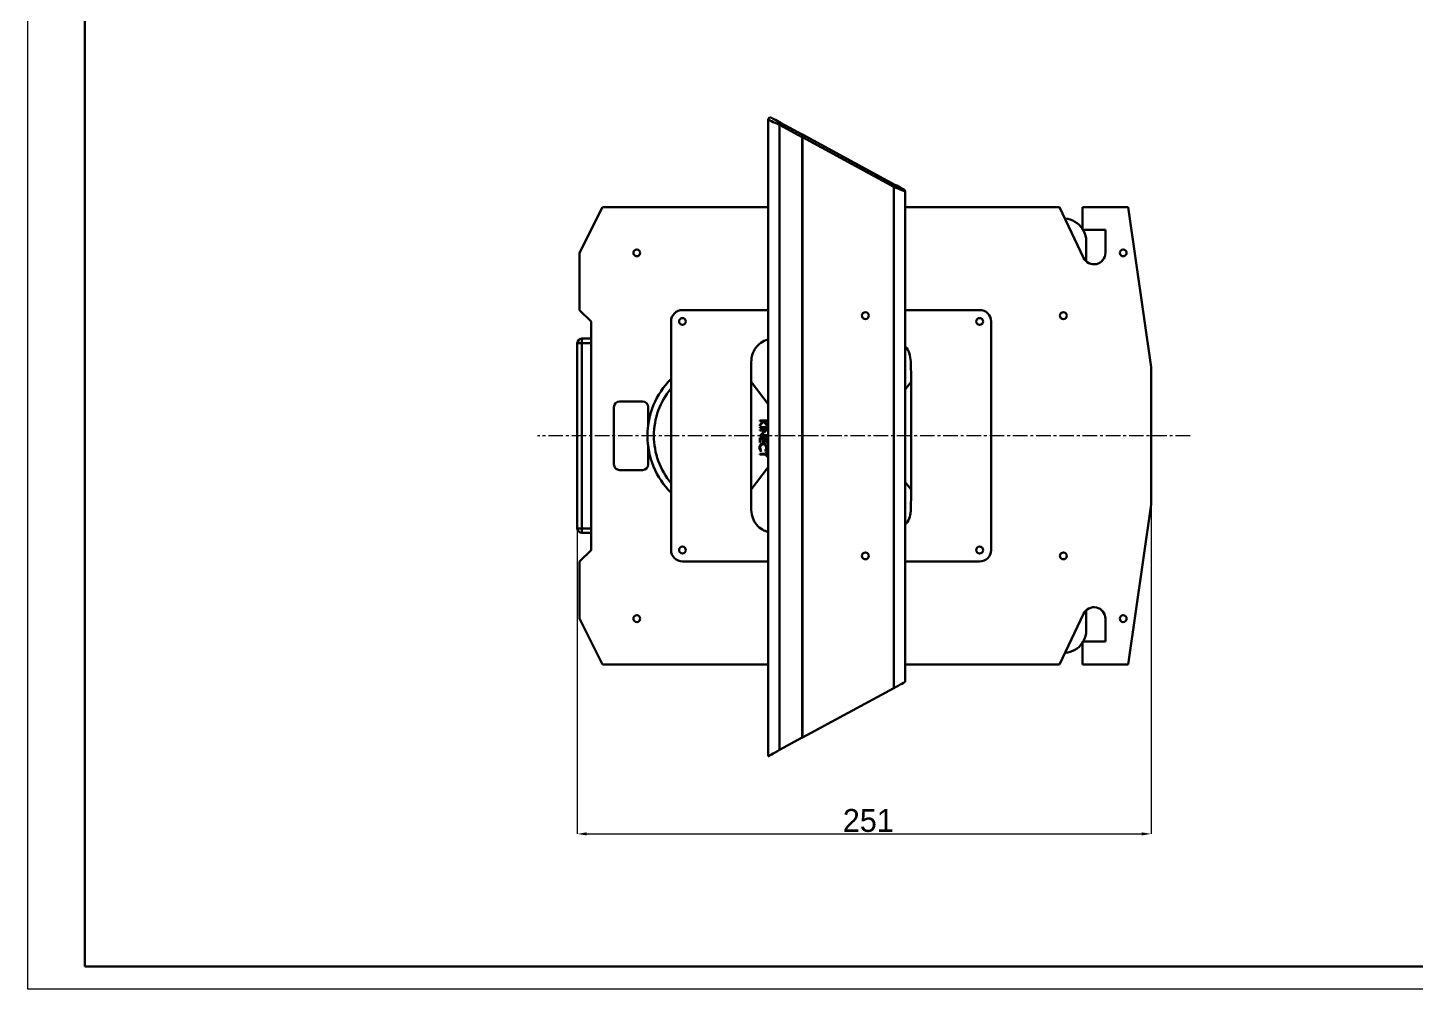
# Model space of a CAD drawing. Header units: millimetres. Extents: x 0 to 1189, y 0 to 841.
# Drawn here: x 0 to 607, y 0 to 421 of the extents above; entities that cross this region are included whole.
import ezdxf

# ---------------------------------------------------------------- set-up
doc = ezdxf.new("R2010")
doc.units = ezdxf.units.MM
doc.header["$PDSIZE"] = -1
doc.linetypes.add('CENTER', pattern=[10.16, 6.35, -1.27, 1.27, -1.27])
for name, color, linetype, lineweight in [('中心线层', 7, 'CENTER', 25), ('标注层', 7, 'Continuous', 25), ('粗实线层', 7, 'Continuous', 50)]:
    doc.layers.add(name, color=color, linetype=linetype, lineweight=lineweight)
doc.styles.add('SLDTEXTSTYLE1', font='')
doc.styles.get('SLDTEXTSTYLE1').set_extended_font_data('汉仪长仿宋体')
doc.dimstyles.new('SLDDIMSTYLE2', dxfattribs={"dimtxt": 3.5, "dimasz": 4.08, "dimexe": 0, "dimexo": 0.0625, "dimgap": 0.875, "dimtad": 2, "dimrnd": 1e-09, "dimzin": 12, "dimdsep": 46, "dimtxsty": 'SLDTEXTSTYLE1', "dimsah": 1, "dimcen": 0.09, "dimadec": 0, "dimazin": 3, "dimtfac": 1, "dimtofl": 0, "dimtmove": 0, "dimatfit": 3, "dimfxl": 1, "dimfrac": 2, "dimtolj": 1, "dimtzin": 12, "dimarcsym": 0})

# ---------------------------------------------------------------- blocks, each defined once
blk = doc.blocks.new('_D_2')
at = {"layer": 'Defpoints', "color": 0, "transparency": 16777216}
for p in [(491.41, 212.08), (240.41, 201.58), (491.41, 67.94)]:
    blk.add_point(p, dxfattribs=at)
at = {"layer": '标注层', "color": 0, "lineweight": -2, "transparency": 16777216}
for p, q in [((491.41, 212.02), (491.41, 67.94)), ((240.41, 201.52), (240.41, 67.94)), ((244.49, 67.94), (487.33, 67.94))]:
    blk.add_line(p, q, dxfattribs=at)
at = {"layer": '标注层', "color": 0, "transparency": 16777216}
for points in [[(244.49, 68.62), (244.49, 67.26), (240.41, 67.94)], [(487.33, 68.62), (487.33, 67.26), (491.41, 67.94)]]:
    blk.add_solid(points, dxfattribs=at)
at = {"layer": '标注层', "color": 0, "transparency": 16777216, "insert": (367.71, 78.82), "char_height": 3.5, "attachment_point": 2, "style": 'SLDTEXTSTYLE1'}
blk.add_mtext('\\A1;{\\H2.85714x;251}', dxfattribs=at)

msp = doc.modelspace()

# ---------------------------------------------------------------- linework, layer by layer
msp.add_lwpolyline([(0, 841.05), (1189, 841.05), (1189, 0), (0, 0)], close=True)
at = {"layer": '中心线层'}
msp.add_line((508.455, 242.079), (223.022, 242.079), dxfattribs=at)
at = {"layer": '粗实线层', "color": 7}
msp.add_line((25, 831.05), (25, 10), dxfattribs=at)
at = {"layer": '粗实线层'}
for p, q in [((323.885, 101.94), (323.885, 380.261)), ((326.574, 380.484), (326.574, 380.425)), ((326.574, 380.425), (327.097, 380.2)), ((328.885, 378.095), (328.885, 104.649)), ((338.835, 372.705), (328.885, 378.095)), ((329.361, 378.974), (338.835, 373.842)), ((338.835, 373.842), (338.835, 372.705)), ((338.935, 373.788), (338.835, 373.842)), ((338.835, 372.705), (338.835, 110.038)), ((338.935, 373.788), (379.361, 351.891)), ((338.935, 372.651), (338.935, 373.788)), ((338.935, 110.092), (338.935, 372.651)), ((378.885, 351.011), (338.935, 372.651)), ((378.885, 131.732), (378.885, 351.011)), ((383.885, 348.845), (383.885, 134.44)), ((241.413, 322.079), (251.413, 342.079)), ((323.885, 342.079), (251.413, 342.079)), ((451.413, 342.079), (383.885, 342.079)), ((451.413, 342.079), (461.894, 319.939)), ((461.413, 332.079), (461.413, 342.079)), ((481.413, 342.079), (461.413, 342.079)), ((491.413, 272.079), (481.413, 342.079)), ((471.413, 332.079), (461.413, 332.079)), ((471.413, 322.079), (471.413, 332.079)), ((241.413, 322.079), (241.413, 297.079)), ((463.058, 318.371), (463.058, 327.079)), ((246.413, 292.079), (241.413, 297.079)), ((246.413, 192.079), (246.413, 292.079)), ((281.413, 292.079), (281.413, 192.079)), ((323.885, 297.079), (286.413, 297.079)), ((416.413, 297.079), (383.885, 297.079)), ((421.413, 192.079), (421.413, 292.079)), ((242.413, 282.579), (240.413, 282.579)), ((240.413, 201.579), (240.413, 282.579)), ((242.413, 282.579), (242.413, 284.579)), ((242.413, 284.579), (246.413, 284.579)), ((242.413, 282.579), (242.413, 201.579)), ((246.413, 282.579), (242.413, 282.579)), ((491.413, 212.079), (491.413, 272.079)), ((316.413, 265.597), (316.413, 218.56)), ((323.885, 255.884), (316.413, 265.597)), ((386.413, 265.597), (383.885, 262.31)), ((386.413, 265.597), (386.413, 218.56)), ((268.913, 257.079), (258.913, 257.079)), ((256.413, 254.579), (256.413, 229.579)), ((271.413, 246.648), (271.413, 254.579)), ((320.193, 248.46), (320.193, 248.774)), ((320.193, 248.774), (323.298, 248.774)), ((321.692, 248.46), (320.193, 248.46)), ((320.193, 246.837), (321.692, 248.46)), ((321.905, 248.273), (320.193, 246.418)), ((320.193, 246.418), (320.193, 246.837)), ((320.239, 246.837), (320.193, 246.837)), ((320.193, 245.588), (320.193, 245.902)), ((320.193, 245.902), (323.298, 245.902)), ((323.298, 245.588), (320.193, 245.588)), ((320.193, 244.691), (323.298, 244.691)), ((320.193, 244.376), (320.193, 244.691)), ((322.632, 244.376), (320.193, 244.376)), ((320.193, 242.07), (322.632, 244.376)), ((320.239, 248.46), (320.239, 248.774)), ((320.239, 246.837), (321.738, 248.46)), ((320.239, 246.468), (320.239, 246.837)), ((320.239, 245.588), (320.239, 245.902)), ((320.239, 244.376), (320.239, 244.691)), ((320.239, 242.07), (322.678, 244.376)), ((323.298, 244.625), (320.854, 242.312)), ((321.738, 248.46), (321.692, 248.46)), ((323.298, 246.553), (321.905, 248.273)), ((321.951, 248.273), (321.905, 248.273)), ((323.298, 246.61), (321.951, 248.273)), ((322.116, 248.46), (323.298, 247.001)), ((323.298, 248.46), (322.116, 248.46)), ((322.678, 244.376), (322.632, 244.376)), ((323.298, 248.774), (323.298, 248.46)), ((323.298, 247.001), (323.298, 246.553)), ((323.298, 245.902), (323.298, 245.588)), ((323.298, 244.691), (323.298, 244.625)), ((271.413, 229.579), (271.413, 237.509)), ((320.193, 241.998), (320.193, 242.07)), ((320.239, 242.07), (320.193, 242.07)), ((323.298, 241.998), (320.193, 241.998)), ((320.193, 239.126), (320.193, 241.101)), ((320.193, 241.101), (323.298, 241.101)), ((320.512, 239.126), (320.193, 239.126)), ((320.239, 241.998), (320.239, 242.07)), ((320.239, 239.126), (320.239, 241.101)), ((320.512, 240.787), (320.512, 239.126)), ((321.706, 240.787), (320.512, 240.787)), ((320.703, 238.234), (320.657, 238.234)), ((320.854, 242.312), (323.298, 242.312)), ((321.706, 239.126), (321.706, 240.787)), ((321.752, 240.787), (321.706, 240.787)), ((322.024, 239.126), (321.706, 239.126)), ((321.789, 238.364), (321.743, 238.364)), ((321.752, 239.126), (321.752, 240.787)), ((322.024, 240.787), (322.024, 239.126)), ((322.98, 240.787), (322.024, 240.787)), ((322.98, 239.126), (322.98, 240.787)), ((323.026, 240.787), (322.98, 240.787)), ((323.298, 239.126), (322.98, 239.126)), ((323.026, 239.126), (323.026, 240.787)), ((323.298, 242.312), (323.298, 241.998)), ((323.298, 241.101), (323.298, 239.126)), ((320.16, 236.79), (320.114, 236.79)), ((320.193, 234.191), (322.98, 234.191)), ((320.193, 233.876), (320.193, 234.191)), ((322.98, 233.876), (320.193, 233.876)), ((320.239, 233.876), (320.239, 234.191)), ((320.95, 235.542), (320.765, 235.267)), ((322.729, 235.267), (322.542, 235.542)), ((322.588, 235.542), (322.542, 235.542)), ((322.775, 235.267), (322.588, 235.542)), ((322.98, 234.953), (323.298, 234.953)), ((322.98, 234.191), (322.98, 234.953)), ((323.026, 234.191), (322.98, 234.191)), ((322.98, 233.114), (322.98, 233.876)), ((323.026, 233.876), (322.98, 233.876)), ((323.298, 233.114), (322.98, 233.114)), ((323.026, 234.191), (323.026, 234.953)), ((323.026, 233.114), (323.026, 233.876)), ((323.106, 236.814), (323.06, 236.814)), ((323.298, 234.953), (323.298, 233.114)), ((258.913, 227.079), (268.913, 227.079)), ((316.413, 218.56), (323.885, 228.274)), ((383.885, 221.847), (386.413, 218.56)), ((491.413, 212.079), (481.413, 142.079)), ((240.413, 201.579), (242.413, 201.579)), ((242.413, 199.579), (242.413, 201.579)), ((242.413, 201.579), (246.413, 201.579)), ((246.413, 199.579), (242.413, 199.579)), ((246.413, 192.079), (241.413, 187.079)), ((241.413, 187.079), (241.413, 162.079)), ((286.413, 187.079), (323.885, 187.079)), ((383.885, 187.079), (416.413, 187.079)), ((451.413, 142.079), (461.894, 164.218)), ((463.058, 157.079), (463.058, 165.786)), ((241.413, 162.079), (251.413, 142.079)), ((471.413, 162.079), (471.413, 152.079)), ((461.413, 152.079), (461.413, 142.079)), ((471.413, 152.079), (461.413, 152.079)), ((251.413, 142.079), (323.885, 142.079)), ((383.885, 142.079), (451.413, 142.079)), ((461.413, 142.079), (481.413, 142.079)), ((378.885, 131.732), (338.935, 110.092)), ((338.835, 110.038), (328.885, 104.649)), ((338.835, 110.038), (338.935, 110.092)), ((25, 10), (1179, 10))]:
    msp.add_line(p, q, dxfattribs=at)
at = {"layer": '粗实线层', "flags": 128}
for points in [[(328.885, 378.095), (327.91, 378.517), (326.972, 378.924), (326.107, 379.298), (325.35, 379.627), (324.728, 379.896), (324.266, 380.096), (323.981, 380.22), (323.885, 380.261)], [(325.361, 381.141), (325.441, 381.097), (325.677, 380.97), (326.059, 380.762), (326.574, 380.484)], [(327.097, 380.2), (327.8, 379.82), (328.565, 379.406), (329.361, 378.974)], [(328.885, 378.095), (328.978, 378.266), (329.067, 378.431), (329.15, 378.583), (329.222, 378.716), (329.281, 378.826), (329.325, 378.907), (329.352, 378.957), (329.361, 378.974)], [(379.361, 351.891), (379.352, 351.874), (379.325, 351.824), (379.281, 351.742), (379.222, 351.633), (379.15, 351.5), (379.067, 351.348), (378.978, 351.183), (378.885, 351.011)], [(383.885, 348.845), (383.789, 348.886), (383.505, 349.01), (383.043, 349.21), (382.421, 349.479), (381.663, 349.808), (380.799, 350.182), (379.861, 350.589), (378.885, 351.011)], [(379.361, 351.891), (380.142, 351.468), (380.892, 351.061), (381.584, 350.687), (382.19, 350.358), (382.687, 350.089), (383.057, 349.889), (383.285, 349.766), (383.361, 349.724)], [(383.885, 134.44), (383.789, 134.388), (383.505, 134.234), (383.043, 133.984), (382.421, 133.647), (381.663, 133.237), (380.799, 132.768), (379.861, 132.26), (378.885, 131.732)], [(328.885, 104.649), (327.91, 104.12), (326.972, 103.612), (326.107, 103.144), (325.35, 102.733), (324.728, 102.397), (324.266, 102.146), (323.981, 101.992), (323.885, 101.94)]]:
    msp.add_lwpolyline(points, dxfattribs=at)
at = {"layer": '粗实线层'}
for centre in [(266.413, 322.079), (479.22, 322.079), (286.413, 292.079), (366.413, 294.61), (416.413, 292.079), (453.058, 294.61), (286.413, 192.079), (366.413, 189.548), (416.413, 192.079), (453.058, 189.548), (266.413, 162.079), (479.22, 162.079)]:
    msp.add_circle(centre, 1.5, dxfattribs=at)
for centre, radius, start, end in [((324.885, 380.261), 1, 61.557071, 180), ((382.885, 348.845), 1, 0, 61.557071), ((453.058, 327.079), 10, 33.332308, 85.786223), ((453.058, 327.079), 10, 0, 30), ((466.413, 322.079), 5, 205.332939, 0), ((286.413, 292.079), 5, 90, 180), ((416.413, 292.079), 5, 0, 90), ((242.413, 282.579), 2, 90, 180), ((306.413, 242.079), 35.297, 135.094659, 180), ((306.413, 242.079), 32.5, 140.284863, 180), ((258.913, 254.579), 2.5, 90, 180), ((268.913, 254.579), 2.5, 0, 90), ((306.413, 242.079), 35.297, 180, 224.905341), ((306.413, 242.079), 32.5, 180, 219.715137), ((258.913, 229.579), 2.5, 180, 270), ((268.913, 229.579), 2.5, 270, 0), ((242.413, 201.579), 2, 180, 270), ((286.413, 192.079), 5, 180, 270), ((416.413, 192.079), 5, 270, 0), ((466.413, 162.079), 5, 0, 154.667061), ((453.058, 157.079), 10, 330, 0), ((453.058, 157.079), 10, 274.213777, 326.667692)]:
    msp.add_arc(centre, radius, start, end, dxfattribs=at)
for centre, major_axis, start_param, end_param in [((324.295, 279.341), (1.757, 62.588), 1.6498383, 1.7956361), ((378.531, 279.341), (-1.757, 62.588), 4.4875492, 4.633347), ((324.295, 204.816), (-1.757, 62.588), 1.3459566, 1.4917544), ((378.531, 204.816), (1.757, 62.588), 4.791431, 4.9372287)]:
    msp.add_ellipse(centre, major_axis=major_axis, ratio=0.1227635, start_param=start_param, end_param=end_param, dxfattribs=at)
for points, knots in [([(323.885, 284.078), (323.558, 284.026), (322.142, 283.804), (319.962, 282.333), (317.8, 279.843), (316.689, 277.097), (316.551, 275.308), (316.497, 274.614)], [0, 0, 0, 0, 0.0767683, 0.3319518, 0.5836052, 0.8383627, 1, 1, 1, 1]), ([(386.33, 274.614), (386.183, 275.739), (385.891, 277.99), (384.845, 280.263), (383.928, 281.038), (383.885, 281.074)], [0, 0, 0, 0, 0.4878796, 0.9760431, 1, 1, 1, 1]), ([(320.114, 236.79), (320.137, 237.1), (320.178, 237.653), (320.51, 238.056), (320.657, 238.234)], [0, 0, 0, 0, 0.5598029, 1, 1, 1, 1]), ([(320.16, 236.79), (320.183, 237.1), (320.224, 237.653), (320.557, 238.056), (320.703, 238.234)], [0, 0, 0, 0, 0.5598029, 1, 1, 1, 1]), ([(321.743, 238.364), (321.542, 238.337), (321.14, 238.284), (320.707, 237.845), (320.465, 237.325), (320.443, 236.97), (320.432, 236.792)], [0, 0, 0, 0, 0.2794372, 0.5589218, 0.7792848, 1, 1, 1, 1]), ([(320.657, 238.234), (320.845, 238.379), (321.181, 238.638), (321.586, 238.665), (321.764, 238.678)], [0, 0, 0, 0, 0.55902522, 1, 1, 1, 1]), ([(320.703, 238.234), (320.891, 238.379), (321.227, 238.638), (321.632, 238.665), (321.81, 238.678)], [0, 0, 0, 0, 0.55902522, 1, 1, 1, 1]), ([(323.06, 236.814), (323.037, 237.038), (322.992, 237.485), (322.655, 238.006), (322.211, 238.316), (321.899, 238.348), (321.743, 238.364)], [0, 0, 0, 0, 0.279857, 0.559519, 0.7796888, 1, 1, 1, 1]), ([(321.764, 238.678), (322.007, 238.646), (322.494, 238.582), (323.027, 238.064), (323.336, 237.441), (323.364, 237.01), (323.378, 236.795)], [0, 0, 0, 0, 0.2795123, 0.5590804, 0.7793729, 1, 1, 1, 1]), ([(323.106, 236.814), (323.083, 237.038), (323.038, 237.485), (322.701, 238.006), (322.257, 238.316), (321.945, 238.348), (321.789, 238.364)], [0, 0, 0, 0, 0.2798573, 0.559519, 0.7796862, 1, 1, 1, 1]), ([(320.765, 235.267), (320.655, 235.375), (320.436, 235.591), (320.172, 236.11), (320.136, 236.533), (320.114, 236.79)], [0, 0, 0, 0, 0.2804078, 0.5607956, 1, 1, 1, 1]), ([(320.811, 235.267), (320.701, 235.375), (320.482, 235.591), (320.218, 236.11), (320.182, 236.533), (320.16, 236.79)], [0, 0, 0, 0, 0.28040817, 0.56079436, 1, 1, 1, 1]), ([(320.432, 236.792), (320.461, 236.522), (320.514, 236.037), (320.816, 235.694), (320.95, 235.542)], [0, 0, 0, 0, 0.5587718, 1, 1, 1, 1]), ([(322.542, 235.542), (322.709, 235.745), (323.009, 236.108), (323.044, 236.598), (323.06, 236.814)], [0, 0, 0, 0, 0.5584293, 1, 1, 1, 1]), ([(322.588, 235.542), (322.755, 235.745), (323.055, 236.108), (323.09, 236.598), (323.106, 236.814)], [0, 0, 0, 0, 0.5584289, 1, 1, 1, 1]), ([(323.378, 236.795), (323.345, 236.458), (323.286, 235.858), (322.899, 235.448), (322.729, 235.267)], [0, 0, 0, 0, 0.5595185, 1, 1, 1, 1]), ([(316.497, 209.543), (316.626, 208.398), (316.883, 206.106), (318.664, 203.103), (321.074, 200.914), (323.019, 200.309), (323.885, 200.04)], [0, 0, 0, 0, 0.2653453, 0.5308455, 0.7911953, 1, 1, 1, 1]), ([(383.885, 203.25), (384.232, 203.623), (385.329, 204.804), (386.122, 207.072), (386.272, 208.852), (386.33, 209.543)], [0, 0, 0, 0, 0.2203299, 0.6973454, 1, 1, 1, 1])]:
    msp.add_open_spline(points, degree=3, knots=knots, dxfattribs=at)

# ---------------------------------------------------------------- dimensions: what is measured, and where the dimension line sits
at = {"layer": '标注层'}
dim = msp.add_linear_dim(base=(491.413, 67.94), p1=(240.413, 201.579), p2=(491.413, 212.079), text='{\\H2.85714x;<>}', dimstyle='SLDDIMSTYLE2', override={"dimtad": 3}, dxfattribs=at)
dim.commit()
dim.dimension.update_dxf_attribs({"geometry": '_D_2', "text_midpoint": (367.706, 67.94), "dimtype": 160})

doc.saveas('drawing.dxf')
